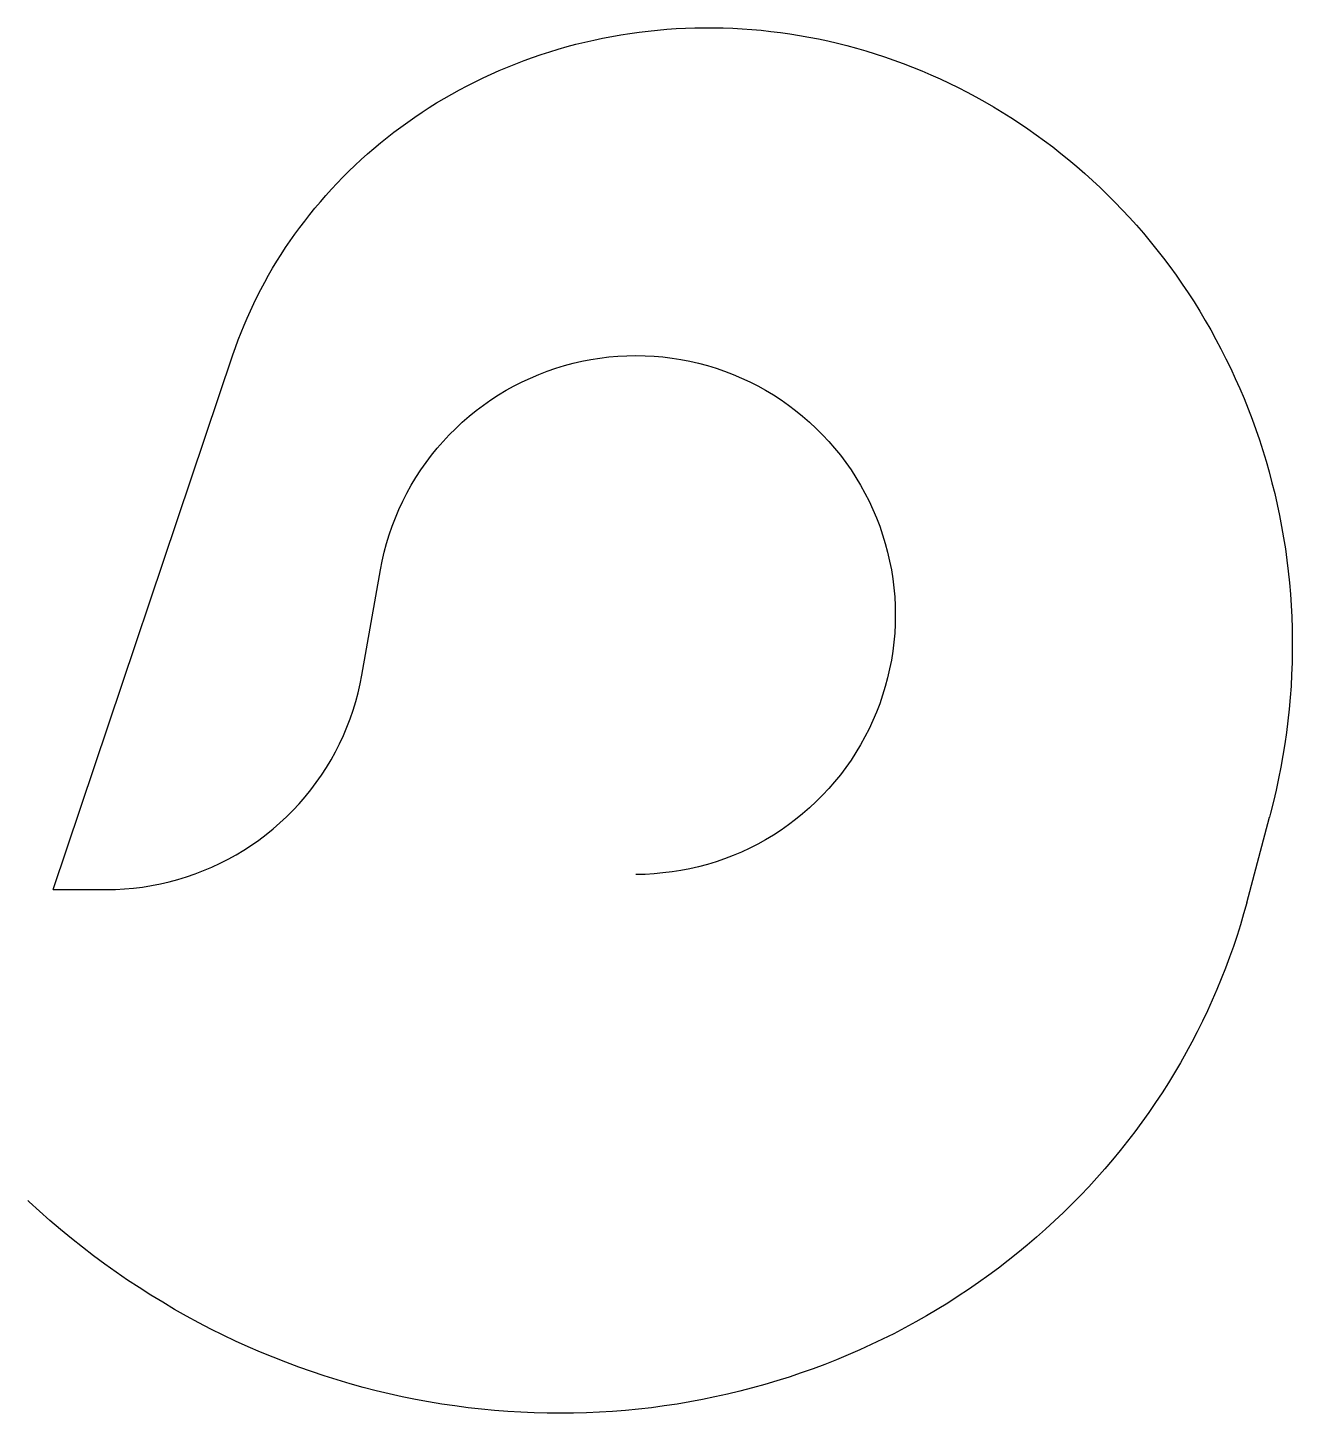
# Model space of a CAD drawing. Header units: metres. Extents: x -263 to 12893, y -5448 to 8965.
import ezdxf

# ---------------------------------------------------------------- set-up
doc = ezdxf.new("R2010")
doc.units = ezdxf.units.M

msp = doc.modelspace()

# ---------------------------------------------------------------- linework, layer by layer
at = {"layer": 'NorminalTrack', "color": 1}
msp.add_lwpolyline([(0, 0), (555, 0), (650, 2), (744, 7), (838, 15), (931, 26), (1024, 41), (1117, 59), (1208, 80), (1299, 105), (1390, 132), (1479, 163), (1567, 197), (1653, 233), (1739, 273), (1823, 316), (1905, 362), (1986, 410), (2065, 461), (2142, 515), (2217, 572), (2290, 631), (2361, 693), (2430, 757), (2497, 824), (2561, 893), (2623, 964), (2682, 1037), (2739, 1113), (2793, 1190), (2844, 1269), (2893, 1349), (2939, 1432), (2981, 1516), (3021, 1601), (3058, 1688), (3092, 1776), (3122, 1865), (3150, 1955), (3174, 2046), (3195, 2138), (3213, 2230), (3213, 2230), (3406, 3324), (3424, 3417), (3446, 3509), (3470, 3600), (3497, 3690), (3528, 3779), (3562, 3867), (3599, 3954), (3639, 4039), (3681, 4123), (3727, 4205), (3775, 4286), (3827, 4365), (3881, 4442), (3938, 4517), (3997, 4591), (4059, 4662), (4123, 4731), (4189, 4797), (4258, 4861), (4329, 4923), (4403, 4983), (4478, 5039), (4555, 5093), (4634, 5145), (4715, 5193), (4797, 5239), (4881, 5282), (4967, 5321), (5053, 5358), (5141, 5392), (5230, 5423), (5320, 5450), (5411, 5475), (5503, 5496), (5596, 5514), (5689, 5528), (5782, 5540), (5876, 5548), (5970, 5553), (6064, 5555), (6159, 5553), (6253, 5548), (6346, 5540), (6440, 5528), (6533, 5514), (6626, 5496), (6717, 5475), (6808, 5450), (6898, 5423), (6987, 5392), (7075, 5358), (7162, 5321), (7248, 5282), (7331, 5239), (7414, 5193), (7495, 5145), (7574, 5093), (7651, 5039), (7726, 4983), (7799, 4923), (7870, 4861), (7939, 4797), (8006, 4731), (8070, 4662), (8132, 4591), (8191, 4517), (8248, 4442), (8302, 4365), (8353, 4286), (8402, 4205), (8447, 4123), (8490, 4039), (8530, 3954), (8567, 3867), (8601, 3779), (8631, 3690), (8659, 3600), (8683, 3509), (8704, 3417), (8722, 3324), (8737, 3231), (8749, 3138), (8757, 3044), (8762, 2950), (8763, 2856), (8762, 2762), (8757, 2667), (8749, 2574), (8737, 2480), (8722, 2387), (8704, 2295), (8683, 2203), (8659, 2112), (8631, 2022), (8601, 1933), (8567, 1845), (8530, 1758), (8490, 1673), (8447, 1589), (8402, 1506), (8353, 1425), (8302, 1346), (8248, 1269), (8191, 1194), (8132, 1121), (8070, 1050), (8006, 981), (7939, 914), (7870, 850), (7799, 788), (7726, 729), (7651, 672), (7574, 618), (7495, 567), (7414, 518), (7331, 473), (7248, 430), (7162, 390), (7075, 353), (6987, 320), (6898, 289), (6808, 261), (6717, 237), (6626, 216), (6533, 198), (6440, 183), (6346, 172), (6253, 163), (6159, 158), (6064, 157)], dxfattribs=at)
at = {"layer": 'WindSpiral', "color": 3}
for p, q in [((0, 0), (1872, 5563)), ((12419, -137), (12656, 752))]:
    msp.add_line(p, q, dxfattribs=at)
for points in [[(1872, 5563), (1899, 5640), (1927, 5717), (1956, 5793), (1987, 5869), (2020, 5945), (2053, 6020), (2088, 6095), (2125, 6169), (2163, 6243), (2202, 6317), (2243, 6390), (2285, 6463), (2328, 6535), (2373, 6606), (2419, 6677), (2467, 6747), (2516, 6817), (2566, 6886), (2618, 6954), (2671, 7022), (2725, 7089), (2781, 7155), (2838, 7220), (2896, 7284), (2955, 7348), (3016, 7411), (3078, 7472), (3141, 7533), (3206, 7593), (3271, 7652), (3338, 7710), (3406, 7767), (3476, 7823), (3546, 7877), (3617, 7931), (3690, 7984), (3764, 8035), (3839, 8085), (3914, 8135), (3991, 8182), (4069, 8229), (4148, 8274), (4228, 8319), (4309, 8361), (4391, 8403), (4474, 8443), (4558, 8482), (4642, 8520), (4728, 8556), (4814, 8590), (4901, 8624), (4989, 8655), (5078, 8686), (5167, 8715), (5257, 8742), (5348, 8768), (5440, 8792), (5532, 8815), (5625, 8836), (5718, 8856), (5812, 8874), (5906, 8891), (6001, 8905), (6097, 8919), (6193, 8930), (6289, 8940), (6386, 8949), (6483, 8955), (6580, 8960), (6678, 8963), (6776, 8965), (6874, 8965), (6973, 8963), (7072, 8959), (7170, 8954), (7269, 8947), (7368, 8938), (7468, 8927), (7567, 8915), (7666, 8901), (7765, 8885), (7864, 8867), (7963, 8848), (8062, 8827), (8161, 8804), (8260, 8779), (8358, 8752), (8456, 8724), (8554, 8694), (8651, 8662), (8748, 8628), (8845, 8593), (8942, 8556), (9038, 8517), (9133, 8476), (9228, 8434), (9322, 8389), (9416, 8343), (9509, 8296), (9602, 8246), (9694, 8195), (9785, 8142), (9876, 8088), (9965, 8031), (10054, 7973), (10143, 7914), (10230, 7852), (10316, 7789), (10402, 7725), (10486, 7658), (10570, 7591), (10652, 7521), (10734, 7450), (10814, 7377), (10893, 7303), (10971, 7228), (11048, 7150), (11124, 7072), (11199, 6991), (11272, 6910), (11344, 6826), (11415, 6742), (11484, 6656), (11552, 6569), (11619, 6480), (11684, 6390), (11748, 6298), (11810, 6206), (11871, 6112), (11930, 6016), (11988, 5920), (12044, 5822), (12098, 5723), (12151, 5624), (12203, 5522), (12252, 5420), (12300, 5317), (12346, 5213), (12391, 5107), (12434, 5001), (12475, 4894), (12514, 4786), (12551, 4677), (12587, 4567), (12620, 4456), (12652, 4344), (12682, 4232), (12710, 4119), (12736, 4005), (12760, 3891), (12782, 3776), (12802, 3660), (12821, 3544), (12837, 3427), (12851, 3310), (12863, 3192), (12873, 3074), (12881, 2955), (12887, 2836), (12891, 2717), (12893, 2598), (12893, 2478), (12891, 2358), (12886, 2237), (12880, 2117), (12871, 1997), (12860, 1876), (12847, 1756), (12832, 1635), (12815, 1514), (12796, 1394), (12775, 1274), (12751, 1154), (12725, 1034), (12697, 914), (12667, 794), (12656, 752)], [(12419, -137), (12387, -252), (12353, -366), (12318, -479), (12280, -593), (12240, -705), (12198, -818), (12154, -930), (12108, -1041), (12060, -1151), (12010, -1262), (11958, -1371), (11904, -1479), (11848, -1587), (11790, -1694), (11730, -1801), (11668, -1906), (11604, -2011), (11538, -2114), (11470, -2217), (11401, -2319), (11329, -2419), (11255, -2519), (11180, -2617), (11103, -2714), (11024, -2810), (10943, -2905), (10860, -2999), (10776, -3091), (10689, -3182), (10601, -3272), (10512, -3360), (10420, -3447), (10327, -3533), (10232, -3617), (10136, -3699), (10038, -3780), (9938, -3859), (9837, -3937), (9735, -4013), (9630, -4088), (9525, -4160), (9418, -4231), (9309, -4301), (9199, -4368), (9088, -4434), (8975, -4498), (8861, -4560), (8746, -4620), (8630, -4678), (8512, -4734), (8393, -4788), (8273, -4841), (8152, -4891), (8030, -4939), (7907, -4985), (7782, -5029), (7657, -5071), (7531, -5111), (7404, -5149), (7276, -5185), (7147, -5218), (7017, -5249), (6887, -5278), (6756, -5305), (6624, -5330), (6492, -5352), (6359, -5372), (6225, -5390), (6091, -5405), (5957, -5418), (5822, -5429), (5686, -5437), (5550, -5443), (5414, -5447), (5278, -5448), (5141, -5447), (5004, -5444), (4867, -5438), (4730, -5430), (4593, -5419), (4456, -5406), (4319, -5390), (4181, -5372), (4044, -5352), (3907, -5329), (3771, -5304), (3634, -5276), (3498, -5246), (3362, -5214), (3227, -5179), (3091, -5141), (2957, -5101), (2822, -5059), (2689, -5015), (2556, -4968), (2423, -4918), (2291, -4866), (2160, -4812), (2030, -4756), (1900, -4697), (1771, -4635), (1643, -4572), (1516, -4506), (1390, -4437), (1265, -4367), (1141, -4294), (1018, -4219), (897, -4141), (776, -4062), (657, -3980), (538, -3896), (422, -3809), (306, -3721), (192, -3630), (79, -3537), (-32, -3443), (-142, -3346), (-250, -3247), (-263, -3234)]]:
    msp.add_lwpolyline(points, dxfattribs=at)

doc.saveas('drawing.dxf')
